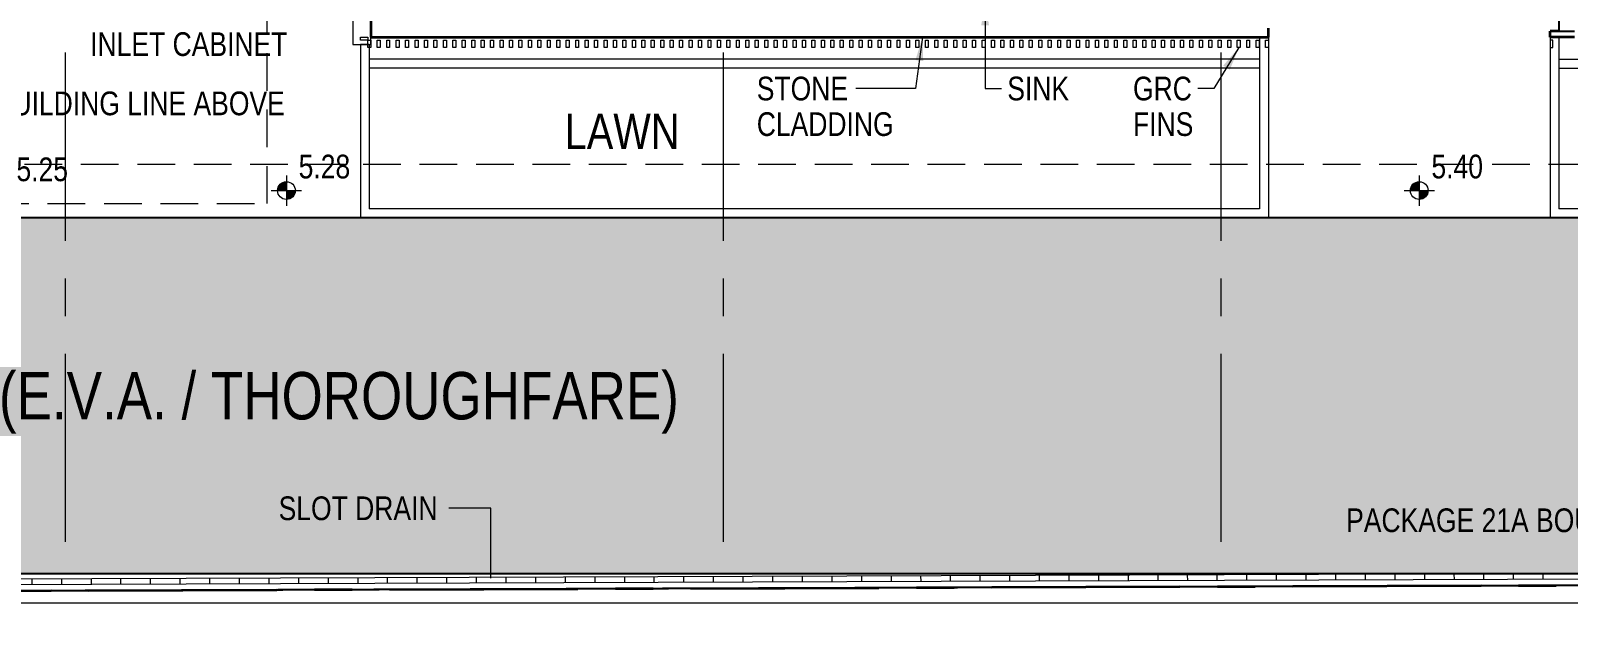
# Model space of a CAD drawing. Header units: millimetres. Extents: x 833576263 to 1668046980, y 817519639 to 1636103653.
# Drawn here: x 834024303 to 834050248, y 818025983 to 818036284 of the extents above; entities that cross this region are included whole.
import ezdxf

# ---------------------------------------------------------------- set-up
doc = ezdxf.new("R2010")
doc.units = ezdxf.units.MM
doc.header["$LTSCALE"] = 100
doc.header["$MEASUREMENT"] = 0
for name, pattern in [('C160$0$DASHED', [19.05, 12.7, -6.35]), ('R_P_Grid$0$CENTER', [50.8, 31.75, -6.35, 6.35, -6.35]), ('R_P_LG$0$Dash', [6.35, 3.175, -3.175]), ('R_P_LG$0$HIDDEN', [9.525, 6.35, -3.175])]:
    doc.linetypes.add(name, pattern=pattern)
doc.layers.get('Defpoints').update_dxf_attribs({"color": 170})
doc.layers.add('C160$0$EVA', color=1, linetype='C160$0$DASHED')
doc.layers.add('X-REF', color=7, linetype='Continuous')
doc.layers.add('R_P_Grid$0$Defpoints-1', color=5, linetype='Continuous', plot=False)
for name, color, linetype, lineweight in [('R_P_Grid$0$RDA0251', 1, 'R_P_Grid$0$CENTER', 18), ('R_P_Grid$0$RDA9101_21A', 2, 'R_P_Grid$0$CENTER', 35), ('R_P_LG$0$3-WALL-FNSH', 1, 'Continuous', 35), ('R_P_LG$0$RDA0322', 1, 'Continuous', 18), ('R_P_LG$0$RDA04011', 4, 'Continuous', 25), ('R_P_LG$0$RDA04031', 3, 'Continuous', 25), ('R_P_LG$0$RDA0624', 7, 'Continuous', 13), ('R_P_LG$0$RDA2141', 6, 'Continuous', 13), ('R_P_LG$0$RDA2202', 3, 'Continuous', 25), ('R_P_LG$0$RDA2301', 7, 'Continuous', 18), ('R_P_LG$0$RDA2302', 7, 'R_P_LG$0$HIDDEN', 18), ('R_P_LG$0$RDA4701', 7, 'Continuous', 18), ('R_P_LG$0$RDA4702', 6, 'Continuous', 18), ('R_P_LG$0$RDA5803', 1, 'Continuous', 20), ('R_WKCD_PARK$0$RDA9801', 7, 'Continuous', 18)]:
    doc.layers.add(name, color=color, linetype=linetype, lineweight=lineweight)
doc.styles.add('R_P_LG$0$Arial', font='arial.ttf', dxfattribs={"width": 0.8})
doc.styles.add('R_P_LG$0$romans', font='arial.ttf', dxfattribs={"width": 0.8})
doc.dimstyles.new('R_P_LG$0$M_200LA', dxfattribs={"dimscale": 200, "dimtxt": 2.5, "dimasz": 2, "dimexe": 0.8, "dimexo": 0, "dimgap": 0.75, "dimtad": 1, "dimdec": 0, "dimrnd": 1, "dimzin": 12, "dimdsep": 46, "dimtxsty": 'R_P_LG$0$romans', "dimcen": 2, "dimdle": 1, "dimclrd": 7, "dimclre": 7, "dimclrt": 4, "dimaunit": 1, "dimadec": 3, "dimazin": 0, "dimtfac": 1, "dimtdec": 0, "dimtix": 1, "dimtmove": 2, "dimatfit": 3, "dimfxl": 1, "dimtolj": 1, "dimlwd": 18, "dimlwe": 18, "dimarcsym": 0})

# ---------------------------------------------------------------- blocks, each defined once
blk = doc.blocks.new('R_P_Grid')
at = {"layer": 'R_P_Grid$0$Defpoints-1'}
blk.add_lwpolyline([(834116993, 818077298.7), (834126573.4, 818091401.7), (834130474, 818097143.7), (834143758.4, 818116699.7), (833974486.8, 818116699.7, 0.0534924), (833969964, 818084413.7), (833969890, 818040226.7), (833984641, 818026700), (834067586.5, 818026987.1), (834108001, 818027127, -0.1498646)], format="xyb", close=True, dxfattribs=at)
at = {"layer": 'R_P_Grid$0$RDA0251'}
for p, q in [((834024890, 818027660), (834024890, 818124763.4)), ((834035990, 818027660), (834035990, 818124763.4)), ((834044390, 818027660), (834044390, 818124763.4))]:
    blk.add_line(p, q, dxfattribs=at)
at = {"layer": 'R_P_Grid$0$RDA9101_21A'}
blk.add_lwpolyline([(834116993, 818077298.7), (834130474, 818097143.7), (834143758.4, 818116699.7), (833974486.8, 818116699.7, 0.0534924), (833969964, 818084413.7), (833969890, 818040226.7), (833984641, 818026700), (834067586.5, 818026987.1), (834108001, 818027127, -0.1498646)], format="xyb", close=True, dxfattribs=at)
blk = doc.blocks.new('R_site')
at = {"layer": 'Defpoints', "flags": 128}
blk.add_lwpolyline([(834176136, 818164363), (834130474, 818097144), (834116993, 818077299), (834114839, 818072797), (834112948, 818068179), (834111324, 818063460), (834109974, 818058655), (834108902, 818053781), (834108111, 818048853), (834107605, 818043888), (834107384, 818038902), (834107449, 818033912), (834107801, 818028934), (834108000, 818027127), (833984641, 818026700), (833969890, 818040227), (833969928, 818062443), (833969964, 818084414), (833970930, 818097534), (833973343, 818111639), (833977020, 818125729), (833981574, 818138095)], dxfattribs=at)
blk = doc.blocks.new('R_WKCD_PARK')
at = {"layer": 'R_WKCD_PARK$0$RDA9801'}
for p, q in [((834066315, 818027127), (833996690, 818027127)), ((834065815, 818026627), (833997190, 818026627))]:
    blk.add_line(p, q, dxfattribs=at)
blk = doc.blocks.new('R_P_LG$0$LMark-FFL-1')
h = blk.add_hatch(color=256)
h.paths.add_polyline_path([(0, 0.75, 0.414214), (-0.75, 0), (0, 0)])
h.paths.add_polyline_path([(0.75, 0), (0, 0), (0, -0.75, 0.414214)])
for p, q in [((-1.28, 0), (1.28, 0)), ((0, 1.28), (0, -1.28))]:
    blk.add_line(p, q)
blk.add_circle((0, 0), 0.75)
at = {"color": 7, "style": 'R_P_LG$0$romans', "width": 0.8}
blk.add_attdef('FFL', (1.03, 1.03), '', height=2, dxfattribs=at)
blk = doc.blocks.new('C160')
at = {"layer": 'C160$0$EVA', "flags": 128}
blk.add_lwpolyline([(834128.317, 818030.08, -0.145844), (834116.042, 818026.421), (834088.573, 818026.421, 0.016359), (834087.2, 818026.376, 0.046979), (834021.54, 818015.826, -0.056187), (833969.364, 818008.422, 0.405705), (833955.668, 817994.334), (833955.618, 817879.824), (833955.722, 817865.438), (833956.59, 817853.63, 0.118446), (833959.114, 817845.73, 0.022563), (833976.131, 817820.318, 0.150268), (833991.721, 817808.776, 0.0852), (834018.736, 817804.167, 0.061119), (834043.876, 817807.277, -0.46092), (834055.521, 817798.987, 0.31719), (834075.122, 817775.842, 0.09515), (834184.419, 817768.828, 0.2774), (834239.09, 817811.861), (834242.392, 817820.559, -0.510377), (834255.055, 817823.984), (834260.246, 817819.79, 0.373727), (834277.287, 817820.398, -0.373727), (834287.905, 817820.777), (834291.644, 817817.756), (834296.232, 817823.434), (834292.655, 817826.325, -0.414214), (834291.445, 817837.716), (834332.502, 817888.525, -0.350062), (834342.367, 817890.708, 0.102667), (834400.842, 817875.706, 0.100957), (834409.137, 817876.999), (834444.015, 817889.966, 0.332678), (834453.167, 817904.166), (834452.857, 817908.595, -0.155717), (834454.024, 817913.381), (834445.783, 817911.703, -0.115419), (834446.872, 817908.177), (834447.182, 817903.747, -0.332678), (834441.924, 817895.59), (834407.046, 817882.623, -0.100957), (834401.121, 817881.699, -0.051411), (834372.209, 817886.047), (834379.39, 817889.501, 0.162917), (834396.595, 817906.227), (834392.123, 817910.781, -0.179073), (834376.789, 817894.908), (834366.567, 817889.991, -0.199372), (834360.364, 817889.652, -0.049629), (834334.8, 817901.625), (834322.119, 817909.179), (834319.048, 817904.024), (834323.346, 817901.465, -0.45655), (834325.501, 817889.415), (834274.553, 817826.357, -0.414214), (834263.162, 817825.148), (834259.846, 817827.828, -0.2375), (834248.727, 817852.408, -0.000008), (834248.76, 817853.209), (834242.765, 817853.459, 0.000008), (834242.732, 817852.657, 0.098884), (834244.917, 817838.726, -0.341761), (834241.931, 817829.272, 0.151594), (834236.782, 817822.688), (834233.48, 817813.99, -0.2774), (834183.667, 817774.781, -0.09515), (834076.628, 817781.65, -0.220431), (834063.432, 817792.491, -0.264689), (834064.805, 817812.539, -0.098357), (834067.029, 817814.779, 0.140841), (834072.196, 817820.936), (834089.614, 817860.11, -0.147837), (834100.578, 817872.816, -0.410901), (834111.707, 817870.393, 0.031692), (834114.287, 817866.928, 0.252242), (834125.77, 817862.431, -0.125686), (834129.746, 817861.915), (834135.114, 817859.776), (834142.622, 817855.048), (834145.562, 817859.914), (834128.702, 817870.086, -0.390962), (834117.887, 817872.026, -0.013137), (834117.027, 817873.227, -0.385183), (834118.544, 817883.988, 0.012387), (834120.815, 817885.981, 0.008404), (834123.055, 817888.118), (834117.142, 817894.113, -0.038497), (834096.207, 817877.116, 0.137723), (834084.132, 817862.548), (834066.714, 817823.373, -0.191803), (834062.187, 817818.953), (834051.762, 817814.614, -0.446391), (834035.637, 817822.309, 0.118164), (834032.365, 817828.01), (834034.386, 817830.321), (834031.649, 817832.687, -0.153015), (834020.841, 817838.946), (834021.04, 817839.146), (834020.346, 817839.938), (834020.139, 817839.748, -0.076925), (834016.885, 817845.319), (834013.267, 817848.405), (834007.454, 817841.536, -0.399413), (834008.806, 817824.317), (834007.069, 817822.176), (834011.728, 817818.395), (834015.819, 817823.438, -1.550619), (834022.422, 817810.24, -0.009421), (834018.731, 817810.167, -0.052259), (834003.179, 817811.781, -0.032796), (833993.716, 817814.435, -0.150265), (833980.961, 817823.878, -0.022565), (833964.244, 817848.84, -0.118446), (833962.574, 817854.07), (833961.721, 817865.68), (833961.618, 817879.845), (833961.668, 817994.332, -0.405705), (833969.536, 818002.425, 0.056187), (834023.043, 818010.017, -0.046979), (834087.592, 818020.389, -0.016359), (834088.573, 818020.421), (834116.042, 818020.421, 0.146696), (834131.681, 818025.11, -0.021313), (834130.797, 818030.541, -0.021313)], format="xyb", dxfattribs=at)
blk = doc.blocks.new('R_P_LG')
at = {"layer": 'R_P_LG$0$RDA0624', "lineweight": 18}
h = blk.add_hatch(dxfattribs=at)
h.set_pattern_fill('DOTS', color=4, scale=90, angle=45, style=0)
h.set_pattern_definition([(45, (0, 0), (-50.513940681, 151.541822043), [0, -142.875])])
edge = h.paths.add_edge_path()
edge.add_arc((834065390, 818020126.7), 13000, 75, 90)
edge.add_line((834065390, 818033126.7), (833989233.5977, 818033126.7))
edge.add_arc((833989233.5977, 818040126.7), 7000, 227.47847394, 269.99999999, ccw=False)
edge.add_line((833984502.5276, 818034967.5358), (833978583.9299, 818040395.0234))
edge.add_arc((833983315, 818045554.1877), 7000, 180, 227.47847394, ccw=False)
edge.add_line((833976315, 818045554.1877), (833976315, 818098726.7))
edge.add_arc((833983314.9761, 818098726.7099), 6999.9761, 115.841715, 180.00008101, ccw=False)
edge.add_line((833980263.7812, 818105026.7), (834002230.1033, 818105026.7))
edge.add_line((834002230.1033, 818105026.7), (834002230.4132, 818116699.7))
edge.add_line((834002230.4132, 818116699.7), (833958315, 818116699.7))
edge.add_line((833958315, 818116699.7), (833958315, 818110699.7))
edge.add_line((833958315, 818110699.7), (833963315, 818110699.7))
edge.add_arc((833963315, 818103699.7), 7000, 0, 90, ccw=False)
edge.add_line((833970315, 818103699.7), (833970315, 818045554.1877))
edge.add_arc((833983315, 818045554.1877), 13000, 180, 227.47847393)
edge.add_line((833974528.727, 818035972.8826), (833980447.3247, 818030545.395))
edge.add_arc((833989233.5977, 818040126.7), 13000, 227.47847393, 270)
edge.add_line((833989233.5977, 818027126.7), (834065245.1822, 818027126.7))
edge.add_arc((834065245.1822, 818019026.7), 8100, 75, 90, ccw=False)
edge.add_line((834067341.6165, 818026850.6992), (834090782.7579, 818020569.6643))
edge.add_arc((834094147.4055, 818033126.7), 13000, 255, 270)
edge.add_line((834094147.4055, 818020126.7), (834118759.2741, 818020126.7))
edge.add_arc((834118759.2741, 818033126.7), 13000, 270, 282.26165437)
edge.add_line((834121520.1679, 818020423.257), (834124956.9903, 818021170.1963))
edge.add_arc((834126677.2395, 818013254.9741), 8100, 20.44433993, 102.26165437, ccw=False)
edge.add_arc((834190761.1764, 818035930.696), 59878.7776, 183.670517332, 199.356395537, ccw=False)
edge.add_line((834131005.2286, 818032097.3284), (834127870.7181, 818029996.4247))
edge.add_line((834127870.7181, 818029996.4247), (834126362.9837, 818029715.8154))
edge.add_arc((834117071.8823, 818047426.7), 20000, 270, 297.68143099, ccw=False)
edge.add_line((834117071.8823, 818027426.7), (834089164.0869, 818027426.7))
edge.add_arc((834089164.0869, 818033426.7), 6000, 255.00000001, 270, ccw=False)
edge.add_line((834087611.1726, 818027631.1451), (834068754.6476, 818032683.7357))
at = {"layer": 'Defpoints', "color": 5}
blk.add_lwpolyline([(834065390, 818033126.7), (833989233.5977, 818033126.7, -0.1876937965), (833984502.5276, 818034967.5358), (833978583.9299, 818040395.0234, -0.210179309), (833976315, 818045554.1877), (833976315, 818098726.7, -0.28749194), (833980263.7707, 818105026.7), (834002230.1033, 818105026.7), (834002230.4132, 818116699.7), (833983315, 818116699.7, -0.4153437442), (833976315.0521, 818123726.6999), (833970315, 818123726.6999), (833970315, 818045554.1877, 0.210179309), (833974528.727, 818035972.8826), (833980447.3247, 818030545.395, 0.1876937965), (833989233.5977, 818027126.7), (834065245.1822, 818027126.7, -0.0655434628)], format="xyb", dxfattribs=at)
at = {"layer": 'R_P_LG$0$3-WALL-FNSH'}
for p, q in [((834030040, 818037976.7), (834030040, 818036176.7)), ((834030040, 818036176.7), (834045190, 818036176.7)), ((834045190, 818036176.7), (834045190, 818036326.7)), ((834049940, 818036176.7), (834049940, 818036276.7)), ((834050090, 818036276.7), (834049940, 818036276.7)), ((834050355, 818036176.7), (834049940, 818036176.7))]:
    blk.add_line(p, q, dxfattribs=at)
at = {"layer": 'R_P_LG$0$RDA2141'}
for points in [[(834029989.7347, 818036176.7), (834029989.7347, 818036126.7), (834029864.7347, 818036126.7), (834029864.7347, 818036176.7)], [(834030040, 818036001.7), (834029990, 818036001.7), (834029990, 818036126.7), (834030040, 818036126.7)], [(834030199.4737, 818036001.7), (834030149.4737, 818036001.7), (834030149.4737, 818036126.7), (834030199.4737, 818036126.7)], [(834030358.9474, 818036001.7), (834030308.9474, 818036001.7), (834030308.9474, 818036126.7), (834030358.9474, 818036126.7)], [(834030518.4211, 818036001.7), (834030468.4211, 818036001.7), (834030468.4211, 818036126.7), (834030518.4211, 818036126.7)], [(834030677.8947, 818036001.7), (834030627.8947, 818036001.7), (834030627.8947, 818036126.7), (834030677.8947, 818036126.7)], [(834030837.3684, 818036001.7), (834030787.3684, 818036001.7), (834030787.3684, 818036126.7), (834030837.3684, 818036126.7)], [(834030996.8421, 818036001.7), (834030946.8421, 818036001.7), (834030946.8421, 818036126.7), (834030996.8421, 818036126.7)], [(834031156.3158, 818036001.7), (834031106.3158, 818036001.7), (834031106.3158, 818036126.7), (834031156.3158, 818036126.7)], [(834031315.7895, 818036001.7), (834031265.7895, 818036001.7), (834031265.7895, 818036126.7), (834031315.7895, 818036126.7)], [(834031475.2632, 818036001.7), (834031425.2632, 818036001.7), (834031425.2632, 818036126.7), (834031475.2632, 818036126.7)], [(834031634.7368, 818036001.7), (834031584.7368, 818036001.7), (834031584.7368, 818036126.7), (834031634.7368, 818036126.7)], [(834031794.2105, 818036001.7), (834031744.2105, 818036001.7), (834031744.2105, 818036126.7), (834031794.2105, 818036126.7)], [(834031953.6842, 818036001.7), (834031903.6842, 818036001.7), (834031903.6842, 818036126.7), (834031953.6842, 818036126.7)], [(834032113.1579, 818036001.7), (834032063.1579, 818036001.7), (834032063.1579, 818036126.7), (834032113.1579, 818036126.7)], [(834032272.6316, 818036001.7), (834032222.6316, 818036001.7), (834032222.6316, 818036126.7), (834032272.6316, 818036126.7)], [(834032432.1053, 818036001.7), (834032382.1053, 818036001.7), (834032382.1053, 818036126.7), (834032432.1053, 818036126.7)], [(834032591.5789, 818036001.7), (834032541.5789, 818036001.7), (834032541.5789, 818036126.7), (834032591.5789, 818036126.7)], [(834032751.0526, 818036001.7), (834032701.0526, 818036001.7), (834032701.0526, 818036126.7), (834032751.0526, 818036126.7)], [(834032910.5263, 818036001.7), (834032860.5263, 818036001.7), (834032860.5263, 818036126.7), (834032910.5263, 818036126.7)], [(834033070, 818036001.7), (834033020, 818036001.7), (834033020, 818036126.7), (834033070, 818036126.7)], [(834033229.4737, 818036001.7), (834033179.4737, 818036001.7), (834033179.4737, 818036126.7), (834033229.4737, 818036126.7)], [(834033388.9474, 818036001.7), (834033338.9474, 818036001.7), (834033338.9474, 818036126.7), (834033388.9474, 818036126.7)], [(834033548.4211, 818036001.7), (834033498.4211, 818036001.7), (834033498.4211, 818036126.7), (834033548.4211, 818036126.7)], [(834033707.8947, 818036001.7), (834033657.8947, 818036001.7), (834033657.8947, 818036126.7), (834033707.8947, 818036126.7)], [(834033867.3684, 818036001.7), (834033817.3684, 818036001.7), (834033817.3684, 818036126.7), (834033867.3684, 818036126.7)], [(834034026.8421, 818036001.7), (834033976.8421, 818036001.7), (834033976.8421, 818036126.7), (834034026.8421, 818036126.7)], [(834034186.3158, 818036001.7), (834034136.3158, 818036001.7), (834034136.3158, 818036126.7), (834034186.3158, 818036126.7)], [(834034345.7895, 818036001.7), (834034295.7895, 818036001.7), (834034295.7895, 818036126.7), (834034345.7895, 818036126.7)], [(834034505.2632, 818036001.7), (834034455.2632, 818036001.7), (834034455.2632, 818036126.7), (834034505.2632, 818036126.7)], [(834034664.7368, 818036001.7), (834034614.7368, 818036001.7), (834034614.7368, 818036126.7), (834034664.7368, 818036126.7)], [(834034824.2105, 818036001.7), (834034774.2105, 818036001.7), (834034774.2105, 818036126.7), (834034824.2105, 818036126.7)], [(834034983.6842, 818036001.7), (834034933.6842, 818036001.7), (834034933.6842, 818036126.7), (834034983.6842, 818036126.7)], [(834035143.1579, 818036001.7), (834035093.1579, 818036001.7), (834035093.1579, 818036126.7), (834035143.1579, 818036126.7)], [(834035302.6316, 818036001.7), (834035252.6316, 818036001.7), (834035252.6316, 818036126.7), (834035302.6316, 818036126.7)], [(834035462.1053, 818036001.7), (834035412.1053, 818036001.7), (834035412.1053, 818036126.7), (834035462.1053, 818036126.7)], [(834035621.5789, 818036001.7), (834035571.5789, 818036001.7), (834035571.5789, 818036126.7), (834035621.5789, 818036126.7)], [(834035781.0526, 818036001.7), (834035731.0526, 818036001.7), (834035731.0526, 818036126.7), (834035781.0526, 818036126.7)], [(834035940.5263, 818036001.7), (834035890.5263, 818036001.7), (834035890.5263, 818036126.7), (834035940.5263, 818036126.7)], [(834036100, 818036001.7), (834036050, 818036001.7), (834036050, 818036126.7), (834036100, 818036126.7)], [(834036259.4737, 818036001.7), (834036209.4737, 818036001.7), (834036209.4737, 818036126.7), (834036259.4737, 818036126.7)], [(834036418.9474, 818036001.7), (834036368.9474, 818036001.7), (834036368.9474, 818036126.7), (834036418.9474, 818036126.7)], [(834036578.4211, 818036001.7), (834036528.4211, 818036001.7), (834036528.4211, 818036126.7), (834036578.4211, 818036126.7)], [(834036737.8947, 818036001.7), (834036687.8947, 818036001.7), (834036687.8947, 818036126.7), (834036737.8947, 818036126.7)], [(834036897.3684, 818036001.7), (834036847.3684, 818036001.7), (834036847.3684, 818036126.7), (834036897.3684, 818036126.7)], [(834037056.8421, 818036001.7), (834037006.8421, 818036001.7), (834037006.8421, 818036126.7), (834037056.8421, 818036126.7)], [(834037216.3158, 818036001.7), (834037166.3158, 818036001.7), (834037166.3158, 818036126.7), (834037216.3158, 818036126.7)], [(834037375.7895, 818036001.7), (834037325.7895, 818036001.7), (834037325.7895, 818036126.7), (834037375.7895, 818036126.7)], [(834037535.2632, 818036001.7), (834037485.2632, 818036001.7), (834037485.2632, 818036126.7), (834037535.2632, 818036126.7)], [(834037694.7368, 818036001.7), (834037644.7368, 818036001.7), (834037644.7368, 818036126.7), (834037694.7368, 818036126.7)], [(834037854.2105, 818036001.7), (834037804.2105, 818036001.7), (834037804.2105, 818036126.7), (834037854.2105, 818036126.7)], [(834038013.6842, 818036001.7), (834037963.6842, 818036001.7), (834037963.6842, 818036126.7), (834038013.6842, 818036126.7)], [(834038173.1579, 818036001.7), (834038123.1579, 818036001.7), (834038123.1579, 818036126.7), (834038173.1579, 818036126.7)], [(834038332.6316, 818036001.7), (834038282.6316, 818036001.7), (834038282.6316, 818036126.7), (834038332.6316, 818036126.7)], [(834038492.1053, 818036001.7), (834038442.1053, 818036001.7), (834038442.1053, 818036126.7), (834038492.1053, 818036126.7)], [(834038651.5789, 818036001.7), (834038601.5789, 818036001.7), (834038601.5789, 818036126.7), (834038651.5789, 818036126.7)], [(834038811.0526, 818036001.7), (834038761.0526, 818036001.7), (834038761.0526, 818036126.7), (834038811.0526, 818036126.7)], [(834038970.5263, 818036001.7), (834038920.5263, 818036001.7), (834038920.5263, 818036126.7), (834038970.5263, 818036126.7)], [(834039130, 818036001.7), (834039080, 818036001.7), (834039080, 818036126.7), (834039130, 818036126.7)], [(834039289.4737, 818036001.7), (834039239.4737, 818036001.7), (834039239.4737, 818036126.7), (834039289.4737, 818036126.7)], [(834039448.9474, 818036001.7), (834039398.9474, 818036001.7), (834039398.9474, 818036126.7), (834039448.9474, 818036126.7)], [(834039608.4211, 818036001.7), (834039558.4211, 818036001.7), (834039558.4211, 818036126.7), (834039608.4211, 818036126.7)], [(834039767.8947, 818036001.7), (834039717.8947, 818036001.7), (834039717.8947, 818036126.7), (834039767.8947, 818036126.7)], [(834039927.3684, 818036001.7), (834039877.3684, 818036001.7), (834039877.3684, 818036126.7), (834039927.3684, 818036126.7)], [(834040086.8421, 818036001.7), (834040036.8421, 818036001.7), (834040036.8421, 818036126.7), (834040086.8421, 818036126.7)], [(834040246.3158, 818036001.7), (834040196.3158, 818036001.7), (834040196.3158, 818036126.7), (834040246.3158, 818036126.7)], [(834040405.7895, 818036001.7), (834040355.7895, 818036001.7), (834040355.7895, 818036126.7), (834040405.7895, 818036126.7)], [(834040565.2632, 818036001.7), (834040515.2632, 818036001.7), (834040515.2632, 818036126.7), (834040565.2632, 818036126.7)], [(834040724.7368, 818036001.7), (834040674.7368, 818036001.7), (834040674.7368, 818036126.7), (834040724.7368, 818036126.7)], [(834040884.2105, 818036001.7), (834040834.2105, 818036001.7), (834040834.2105, 818036126.7), (834040884.2105, 818036126.7)], [(834041043.6842, 818036001.7), (834040993.6842, 818036001.7), (834040993.6842, 818036126.7), (834041043.6842, 818036126.7)], [(834041203.1579, 818036001.7), (834041153.1579, 818036001.7), (834041153.1579, 818036126.7), (834041203.1579, 818036126.7)], [(834041362.6316, 818036001.7), (834041312.6316, 818036001.7), (834041312.6316, 818036126.7), (834041362.6316, 818036126.7)], [(834041522.1053, 818036001.7), (834041472.1053, 818036001.7), (834041472.1053, 818036126.7), (834041522.1053, 818036126.7)], [(834041681.5789, 818036001.7), (834041631.5789, 818036001.7), (834041631.5789, 818036126.7), (834041681.5789, 818036126.7)], [(834041841.0526, 818036001.7), (834041791.0526, 818036001.7), (834041791.0526, 818036126.7), (834041841.0526, 818036126.7)], [(834042000.5263, 818036001.7), (834041950.5263, 818036001.7), (834041950.5263, 818036126.7), (834042000.5263, 818036126.7)], [(834042160, 818036001.7), (834042110, 818036001.7), (834042110, 818036126.7), (834042160, 818036126.7)], [(834042319.4737, 818036001.7), (834042269.4737, 818036001.7), (834042269.4737, 818036126.7), (834042319.4737, 818036126.7)], [(834042478.9474, 818036001.7), (834042428.9474, 818036001.7), (834042428.9474, 818036126.7), (834042478.9474, 818036126.7)], [(834042638.4211, 818036001.7), (834042588.4211, 818036001.7), (834042588.4211, 818036126.7), (834042638.4211, 818036126.7)], [(834042797.8947, 818036001.7), (834042747.8947, 818036001.7), (834042747.8947, 818036126.7), (834042797.8947, 818036126.7)], [(834042957.3684, 818036001.7), (834042907.3684, 818036001.7), (834042907.3684, 818036126.7), (834042957.3684, 818036126.7)], [(834043116.8421, 818036001.7), (834043066.8421, 818036001.7), (834043066.8421, 818036126.7), (834043116.8421, 818036126.7)], [(834043276.3158, 818036001.7), (834043226.3158, 818036001.7), (834043226.3158, 818036126.7), (834043276.3158, 818036126.7)], [(834043435.7895, 818036001.7), (834043385.7895, 818036001.7), (834043385.7895, 818036126.7), (834043435.7895, 818036126.7)], [(834043595.2632, 818036001.7), (834043545.2632, 818036001.7), (834043545.2632, 818036126.7), (834043595.2632, 818036126.7)], [(834043754.7368, 818036001.7), (834043704.7368, 818036001.7), (834043704.7368, 818036126.7), (834043754.7368, 818036126.7)], [(834043914.2105, 818036001.7), (834043864.2105, 818036001.7), (834043864.2105, 818036126.7), (834043914.2105, 818036126.7)], [(834044073.6842, 818036001.7), (834044023.6842, 818036001.7), (834044023.6842, 818036126.7), (834044073.6842, 818036126.7)], [(834044233.1579, 818036001.7), (834044183.1579, 818036001.7), (834044183.1579, 818036126.7), (834044233.1579, 818036126.7)], [(834044392.6316, 818036001.7), (834044342.6316, 818036001.7), (834044342.6316, 818036126.7), (834044392.6316, 818036126.7)], [(834044552.1053, 818036001.7), (834044502.1053, 818036001.7), (834044502.1053, 818036126.7), (834044552.1053, 818036126.7)], [(834044711.5789, 818036001.7), (834044661.5789, 818036001.7), (834044661.5789, 818036126.7), (834044711.5789, 818036126.7)], [(834044871.0526, 818036001.7), (834044821.0526, 818036001.7), (834044821.0526, 818036126.7), (834044871.0526, 818036126.7)], [(834045030.5263, 818036001.7), (834044980.5263, 818036001.7), (834044980.5263, 818036126.7), (834045030.5263, 818036126.7)], [(834045190, 818036001.7), (834045140, 818036001.7), (834045140, 818036126.7), (834045190, 818036126.7)], [(834049940, 818036001.7), (834049990, 818036001.7), (834049990, 818036126.7), (834049940, 818036126.7)]]:
    blk.add_lwpolyline(points, close=True, dxfattribs=at)
at = {"layer": 'R_P_LG$0$RDA2202'}
for p, q in [((834050090, 818046926.7), (834050090, 818036276.7)), ((834050090, 818036276.7), (834050355, 818036276.7))]:
    blk.add_line(p, q, dxfattribs=at)
at = {"layer": 'R_P_LG$0$RDA2301'}
for p, q in [((834045040, 818036176.7), (834045040, 818033276.6778)), ((834045190, 818036176.7), (834045190, 818033126.6778)), ((834049940, 818036176.7), (834049940, 818033126.7)), ((834050090, 818036176.7), (834050090, 818033276.7)), ((834029864.7347, 818036051.9653), (834029864.7347, 818033126.7)), ((834030014.7347, 818036051.9653), (834029864.7347, 818036051.9653)), ((834030014.7347, 818036051.9653), (834030014.7347, 818033276.7)), ((834045040, 818035801.6777), (834030014.7347, 818035801.6777)), ((834045040, 818035651.6777), (834030014.7347, 818035651.6777)), ((834050090, 818035801.7), (834066165, 818035801.7)), ((834050090, 818035651.7), (834066165, 818035651.7)), ((834045040, 818033276.6778), (834030014.7347, 818033276.7)), ((834066165, 818033276.7), (834050090, 818033276.7)), ((834045190, 818033126.6778), (834029864.7347, 818033126.7)), ((834066315, 818033126.7), (834049940, 818033126.7))]:
    blk.add_line(p, q, dxfattribs=at)
at = {"layer": 'R_P_LG$0$RDA2302'}
blk.add_lwpolyline([(834008914.9086, 818106062.8842), (834006490, 818106062.8842), (834006490, 818102926.7), (834005490, 818102926.7), (834005490, 818103526.7), (833981090, 818103526.7), (833981090, 818102926.7), (833976556.6667, 818102926.7), (833976556.6667, 818102926.7), (833976556.6667, 818079326.7), (833979090, 818079326.7), (833979090, 818078326.7), (833974590, 818078326.7), (833974590, 818061526.7), (833979090, 818061526.7), (833979090, 818060526.7), (833976556.6667, 818060526.7), (833976556.6667, 818036926.7), (834006490, 818036925.7), (834006490, 818033366.1737), (834028290, 818033366.1737), (834028290, 818036926.7), (834030040, 818036926.7)], dxfattribs=at)
at = {"layer": 'R_P_LG$0$RDA2302', "flags": 128}
blk.add_lwpolyline([(834078399.6255, 818017741.4981, 0.5738868366), (834076782.2189, 818031982.5851, 0.104304094), (834067090, 818034026.7), (834021325, 818034026.7)], format="xyb", dxfattribs=at)
at = {"layer": 'R_P_LG$0$RDA4701'}
blk.add_lwpolyline([(834023215, 818039851.7), (834029740, 818039851.7), (834029740, 818036051.9653), (834030040, 818036051.9653), (834030040, 818040151.7), (834023215, 818040151.7)], close=True, dxfattribs=at)
at = {"layer": 'R_P_LG$0$RDA4702'}
for p, q in [((834003262.4272, 818026964.5933), (834067562.377, 818027187.16)), ((834067574.4454, 818027087.2012), (834003262.8262, 818026864.5941)), ((834024325.4358, 818026937.4998), (834024325.0897, 818027037.4992)), ((834024825.4328, 818026939.2305), (834024825.0867, 818027039.2299)), ((834025325.4298, 818026940.9612), (834025325.0837, 818027040.9606)), ((834025825.4268, 818026942.6919), (834025825.0807, 818027042.6913)), ((834026325.4238, 818026944.4226), (834026325.0777, 818027044.422)), ((834026825.4208, 818026946.1532), (834026825.0747, 818027046.1526)), ((834027325.4178, 818026947.8839), (834027325.0717, 818027047.8833)), ((834027825.4148, 818026949.6146), (834027825.0687, 818027049.614)), ((834028325.4118, 818026951.3453), (834028325.0657, 818027051.3447)), ((834028825.4088, 818026953.076), (834028825.0627, 818027053.0754)), ((834029325.4059, 818026954.8067), (834029325.0597, 818027054.8061)), ((834029825.4029, 818026956.5373), (834029825.0567, 818027056.5367)), ((834030325.3999, 818026958.268), (834030325.0537, 818027058.2674)), ((834030825.3969, 818026959.9987), (834030825.0507, 818027059.9981)), ((834031325.3939, 818026961.7294), (834031325.0477, 818027061.7288)), ((834031825.3909, 818026963.4601), (834031825.0447, 818027063.4595)), ((834032325.3879, 818026965.1907), (834032325.0417, 818027065.1901)), ((834032825.3849, 818026966.9214), (834032825.0387, 818027066.9208)), ((834033325.3819, 818026968.6521), (834033325.0358, 818027068.6515)), ((834033825.3789, 818026970.3828), (834033825.0328, 818027070.3822)), ((834034325.3759, 818026972.1135), (834034325.0298, 818027072.1129)), ((834034825.3729, 818026973.8441), (834034825.0268, 818027073.8435)), ((834035325.3699, 818026975.5748), (834035325.0238, 818027075.5742)), ((834035825.3669, 818026977.3055), (834035825.0208, 818027077.3049)), ((834036325.3639, 818026979.0362), (834036325.0178, 818027079.0356)), ((834036825.3609, 818026980.7669), (834036825.0148, 818027080.7663)), ((834037325.3579, 818026982.4975), (834037325.0118, 818027082.4969)), ((834037825.3549, 818026984.2282), (834037825.0088, 818027084.2276)), ((834038325.3519, 818026985.9589), (834038325.0058, 818027085.9583)), ((834038825.3489, 818026987.6896), (834038825.0028, 818027087.689)), ((834039325.3459, 818026989.4203), (834039324.9998, 818027089.4197)), ((834039825.3429, 818026991.1509), (834039824.9968, 818027091.1503)), ((834040325.34, 818026992.8816), (834040324.9938, 818027092.881)), ((834040825.337, 818026994.6123), (834040824.9908, 818027094.6117)), ((834041325.334, 818026996.343), (834041324.9878, 818027096.3424)), ((834041825.331, 818026998.0737), (834041824.9848, 818027098.0731)), ((834042325.328, 818026999.8043), (834042324.9818, 818027099.8037)), ((834042825.325, 818027001.535), (834042824.9788, 818027101.5344)), ((834043325.322, 818027003.2657), (834043324.9758, 818027103.2651)), ((834043825.319, 818027004.9964), (834043824.9729, 818027104.9958)), ((834044325.316, 818027006.7271), (834044324.9699, 818027106.7265)), ((834044825.313, 818027008.4577), (834044824.9669, 818027108.4571)), ((834045325.31, 818027010.1884), (834045324.9639, 818027110.1878)), ((834045825.307, 818027011.9191), (834045824.9609, 818027111.9185)), ((834046325.304, 818027013.6498), (834046324.9579, 818027113.6492)), ((834046825.301, 818027015.3805), (834046824.9549, 818027115.3799)), ((834047325.298, 818027017.1111), (834047324.9519, 818027117.1105)), ((834047825.295, 818027018.8418), (834047824.9489, 818027118.8412)), ((834048325.292, 818027020.5725), (834048324.9459, 818027120.5719)), ((834048825.289, 818027022.3032), (834048824.9429, 818027122.3026)), ((834049325.286, 818027024.0339), (834049324.9399, 818027124.0333)), ((834049825.283, 818027025.7645), (834049824.9369, 818027125.7639))]:
    blk.add_line(p, q, dxfattribs=at)
at = {"layer": 'R_P_LG$0$RDA5803'}
for p, q in [((834065390, 818033126.7), (833989233.5977, 818033126.7)), ((833989233.5977, 818027126.7), (834065245.1822, 818027126.7))]:
    blk.add_line(p, q, dxfattribs=at)
at = {"layer": 'R_P_LG$0$RDA5803', "linetype": 'R_P_LG$0$Dash'}
blk.add_lwpolyline([(833978315, 818024126.7), (834060540, 818024126.7), (834060540, 818033126.7), (833978315, 818033126.7)], close=True, dxfattribs=at)
at = {"layer": 'R_P_LG$0$RDA0322', "xscale": 200, "yscale": 200, "zscale": 200}
for p, values in [((834023855.388, 818033539.3419), {'FFL': '5.25'}), ((834028617.3194, 818033586.4711), {'FFL': '5.28'}), ((834047732.9155, 818033586.4711), {'FFL': '5.40'})]:
    blk.add_blockref('R_P_LG$0$LMark-FFL-1', p, dxfattribs=at).add_auto_attribs(values)
at = {"layer": 'R_P_LG$0$RDA04011', "style": 'R_P_LG$0$Arial', "width": 0.8}
for s, p in [('SINK', (834040781.5904, 818035108.5588)), ('BUILDING LINE ABOVE', (834023696, 818034858.0074)), ('PACKAGE 21A BOUNDARY', (834046499.466, 818027824.5444))]:
    blk.add_text(s, height=400, dxfattribs=at).set_placement(p)
at = {"layer": 'R_P_LG$0$RDA04031', "style": 'R_P_LG$0$Arial', "width": 0.8}
blk.add_text('LAWN', height=600, dxfattribs=at).set_placement((834033313, 818034286.597))
at = {"layer": 'R_P_LG$0$RDA04031', "color": 3, "style": 'R_P_LG$0$romans', "width": 0.8}
blk.add_text('(E.V.A. / THOROUGHFARE)', height=800, rotation=0.00082869, dxfattribs=at).set_placement((834023766.4245, 818029725.4204))
at = {"layer": 'R_P_LG$0$RDA04031', "color": 4, "char_height": 400, "attachment_point": 1, "line_spacing_factor": 0.9, "style": 'R_P_LG$0$Arial'}
for s, insert, width in [('TOWNGAS INLET CABINET', (834025305.2172, 818036857.7732), 3367.782779), ('STONE CLADDING', (834036554.0212, 818035508.5588), 3367.782779), ('GRC FINS', (834042902.9742, 818035508.5588), 1994.539428)]:
    blk.add_mtext(s, dxfattribs=dict(at, insert=insert, width=width))
at = {"layer": 'R_P_LG$0$RDA4702', "color": 4, "lineweight": 25, "style": 'R_P_LG$0$romans', "width": 0.8}
blk.add_text('SLOT DRAIN ', height=400, dxfattribs=at).set_placement((834028485.1971, 818028026.7627))
at = {"layer": 'R_P_LG$0$RDA04011'}
blk.add_leader([(834040407.5904, 818036774.118), (834040407.5904, 818035308.5588), (834040681.5904, 818035308.5588)], dimstyle='R_P_LG$0$M_200LA', override={"dimtad": 0}, dxfattribs=at)
at = {"layer": 'R_P_LG$0$RDA04031'}
for points in [[(834039351.3772, 818036176.7), (834039233.8996, 818035308.5588), (834038226.1732, 818035308.5588)], [(834044689.1522, 818036001.7), (834044266.396, 818035308.5588), (834043996.725, 818035308.5588)]]:
    blk.add_leader(points, dimstyle='R_P_LG$0$M_200LA', override={"dimtad": 0}, dxfattribs=at)
at = {"layer": 'R_P_LG$0$RDA4702', "color": 4, "lineweight": 25}
blk.add_leader([(834032067.2049, 818027046.3427), (834032067.2049, 818028226.7627), (834031356.9395, 818028226.7627)], dimstyle='R_P_LG$0$M_200LA', override={"dimtad": 0}, dxfattribs=at)

msp = doc.modelspace()

# ---------------------------------------------------------------- block references
at = {"layer": 'X-REF'}
msp.add_blockref('R_P_Grid', (0, 0), dxfattribs=at)

# ---------------------------------------------------------------- next in the draw order: block references
msp.add_blockref('R_site', (0, 0), dxfattribs=at)

# ---------------------------------------------------------------- next in the draw order: block references
msp.add_blockref('R_WKCD_PARK', (0, 0), dxfattribs=at)

# ---------------------------------------------------------------- next in the draw order: block references
at = {"layer": 'X-REF', "xscale": 1000, "yscale": 1000, "zscale": 1000}
msp.add_blockref('C160', (0, 0), dxfattribs=at)

# ---------------------------------------------------------------- next in the draw order: block references
at = {"layer": 'X-REF'}
msp.add_blockref('R_P_LG', (0, 0), dxfattribs=at)

doc.saveas('drawing.dxf')
